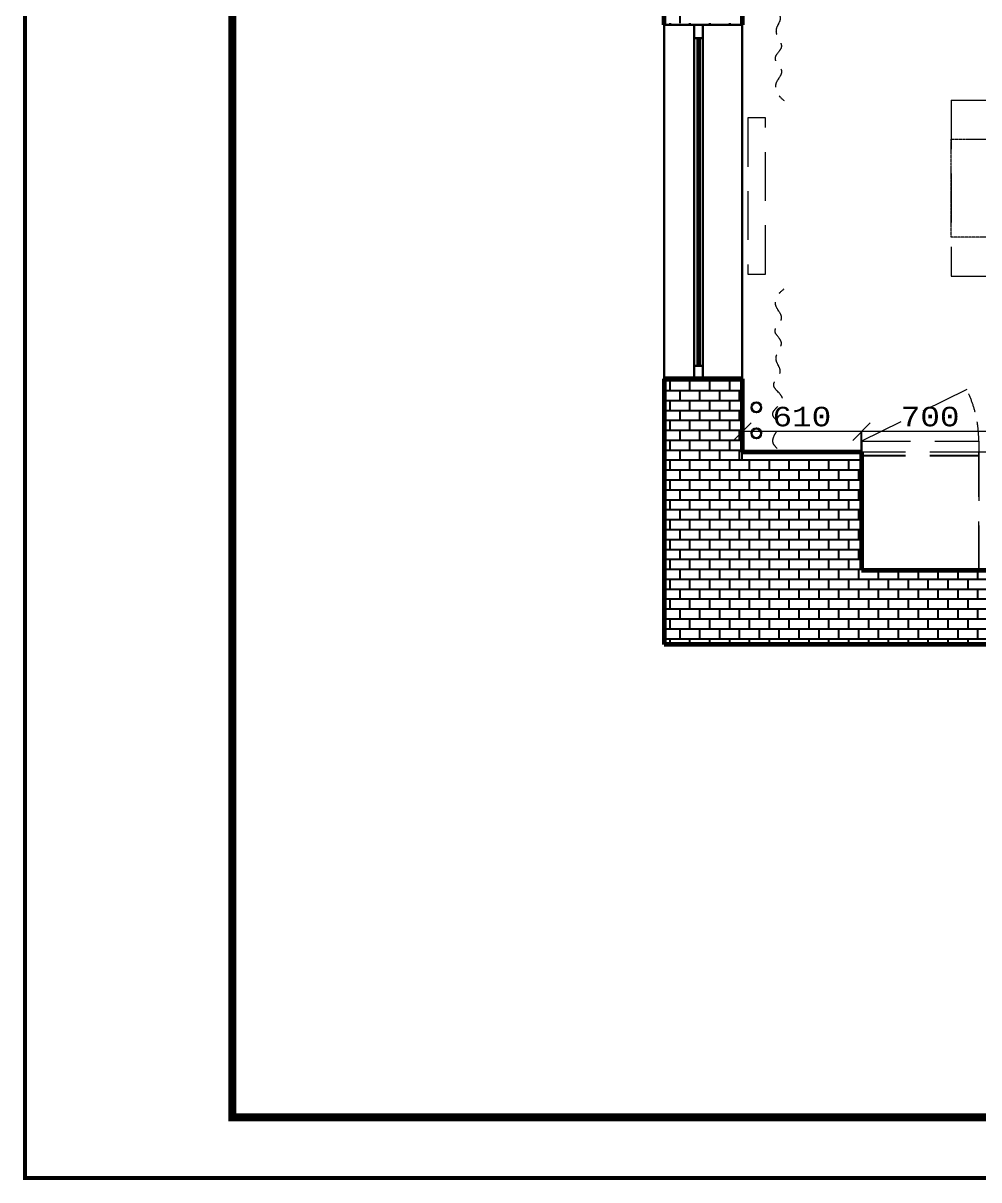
# Model space of a CAD drawing. Header units: millimetres. Extents: x 653176 to 972033, y 753746 to 925850.
# Drawn here: x 668444 to 673332, y 826453 to 832371 of the extents above; entities that cross this region are included whole.
import ezdxf

# ---------------------------------------------------------------- set-up
doc = ezdxf.new("R2010")
doc.units = ezdxf.units.MM
doc.header["$LTSCALE"] = 10
doc.linetypes.add('DASHDOTX2', pattern=[50.8, 25.4, -12.7, 0, -12.7])
doc.linetypes.add('DASHED', pattern=[0.75, 0.5, -0.25])
doc.layers.get('0').update_dxf_attribs({"color": 65, "lineweight": 25})
for name, color, linetype, lineweight in [('AL', 7, 'Continuous', 30), ('wall', 95, 'Continuous', 60), ('ОСИ', 75, 'DASHDOTX2', 0), ('размh150', 7, 'Continuous', 9), ('Стены', 7, 'Continuous', 25)]:
    doc.layers.add(name, color=color, linetype=linetype, lineweight=lineweight)
doc.styles.add('acd-studio', font='cour.ttf')
doc.dimstyles.new('у', dxfattribs={"dimtxt": 100, "dimasz": 90, "dimexe": 1, "dimexo": 1, "dimgap": 20, "dimtad": 1, "dimtoh": 1, "dimdec": 0, "dimrnd": 5, "dimtxsty": 'acd-studio', "dimblk": 'OBLIQUE', "dimcen": 2.5, "dimclrt": 256, "dimadec": 0, "dimazin": 0, "dimtfac": 1, "dimtdec": 0, "dimtmove": 0, "dimatfit": 3, "dimfxl": 1, "dimlwd": -1, "dimarcsym": 0})

# ---------------------------------------------------------------- blocks, each defined once
blk = doc.blocks.new('_Oblique')
at = {"color": 0, "linetype": 'ByBlock', "lineweight": -2}
blk.add_line((-0.5, -0.5), (0.5, 0.5), dxfattribs=at)
blk = doc.blocks.new('*D628')
at = {"layer": 'Defpoints', "color": 0, "lineweight": 90, "transparency": 16777216}
for p in [(672732.1, 830281.2), (672732.1, 829571.6), (673434.4, 829572.9)]:
    blk.add_point(p, dxfattribs=at)
at = {"layer": 'размh150', "color": 0, "lineweight": -2, "transparency": 16777216}
for p, q in [((672732.1, 829572.6), (672732.1, 830282.2)), ((673434.4, 829573.9), (673434.4, 830282.2))]:
    blk.add_line(p, q, dxfattribs=at)
at = {"layer": 'размh150', "color": 0, "transparency": 16777216}
blk.add_line((673434.4, 830281.2), (672732.1, 830281.2), dxfattribs=at)
at = {"layer": 'размh150', "color": 0, "transparency": 16777216, "xscale": 90, "yscale": 90, "zscale": 90, "rotation": 180}
blk.add_blockref('_Oblique', (672732.1, 830281.2), dxfattribs=at)
at = {"layer": 'размh150', "color": 0, "transparency": 16777216, "xscale": 90, "yscale": 90, "zscale": 90}
blk.add_blockref('_Oblique', (673434.4, 830281.2), dxfattribs=at)
at = {"layer": 'размh150', "transparency": 16777216, "insert": (673083.2, 830357.4), "char_height": 100, "attachment_point": 5, "style": 'acd-studio'}
blk.add_mtext('700', dxfattribs=at)
blk = doc.blocks.new('*D629')
at = {"layer": 'Defpoints', "color": 0, "lineweight": 90, "transparency": 16777216}
for p in [(672122.1, 830281.2), (672122.1, 830136.6), (672732.1, 830135.9)]:
    blk.add_point(p, dxfattribs=at)
at = {"layer": 'размh150', "color": 0, "lineweight": -2, "transparency": 16777216}
for p, q in [((672122.1, 830137.6), (672122.1, 830282.2)), ((672732.1, 830136.9), (672732.1, 830282.2))]:
    blk.add_line(p, q, dxfattribs=at)
at = {"layer": 'размh150', "color": 0, "transparency": 16777216}
blk.add_line((672732.1, 830281.2), (672122.1, 830281.2), dxfattribs=at)
at = {"layer": 'размh150', "color": 0, "transparency": 16777216, "xscale": 90, "yscale": 90, "zscale": 90, "rotation": 180}
blk.add_blockref('_Oblique', (672122.1, 830281.2), dxfattribs=at)
at = {"layer": 'размh150', "color": 0, "transparency": 16777216, "xscale": 90, "yscale": 90, "zscale": 90}
blk.add_blockref('_Oblique', (672732.1, 830281.2), dxfattribs=at)
at = {"layer": 'размh150', "transparency": 16777216, "insert": (672427.1, 830357.4), "char_height": 100, "attachment_point": 5, "style": 'acd-studio'}
blk.add_mtext('610', dxfattribs=at)

msp = doc.modelspace()

# ---------------------------------------------------------------- linework, layer by layer
at = {"layer": 'AL', "color": 7}
for p, q in [((672122.1, 832361.6), (671722.1, 832361.6)), ((671722.1, 830551.6), (671722.1, 832361.6)), ((671753, 832361.6), (671753, 832371.1)), ((671854.6, 832361.6), (671854.6, 832371.1)), ((671956.2, 832361.6), (671956.2, 832371.1)), ((672057.8, 832361.6), (672057.8, 832371.1)), ((672122.1, 830551.6), (672122.1, 832361.6)), ((672732.1, 830158.6), (672732.1, 830231.6)), ((672732.1, 830155.4), (672732.1, 830231.6)), ((672732.1, 830176.6), (672122.1, 830176.6)), ((672732.1, 829571.6), (672732.1, 830171.6)), ((672210.2, 830135.9), (672210.2, 830136.6)), ((672311.8, 830135.9), (672311.8, 830136.6)), ((672413.4, 830135.9), (672413.4, 830136.6)), ((672515, 830135.9), (672515, 830136.6)), ((672616.6, 830135.9), (672616.6, 830136.6)), ((672718.2, 830135.9), (672718.2, 830136.6)), ((672732.1, 830155.4), (672732.1, 829571.6)), ((672732.1, 830136.6), (672732.1, 829571.6)), ((672732.1, 829571.6), (673332.1, 829571.6)), ((672732.1, 829571.6), (673332.1, 829571.6)), ((673332.1, 829571.6), (673932.1, 829571.6))]:
    msp.add_line(p, q, dxfattribs=at)
at = {"layer": 'AL', "color": 7, "linetype": 'Continuous'}
for p, q in [((671921.1, 832361.6), (671876.6, 832361.6)), ((671876.6, 832361.6), (671876.6, 832295)), ((671921.1, 832295), (671921.1, 832361.6)), ((671876.6, 830561.6), (671876.6, 832295)), ((671876.6, 830628.3), (671876.6, 832295)), ((671876.6, 832295), (671921.1, 832295)), ((671892.5, 830618.3), (671892.5, 832295)), ((671892.5, 830618.3), (671892.5, 832295)), ((671905.2, 830618.3), (671905.2, 832295)), ((671905.2, 830618.3), (671905.2, 832295)), ((671921.1, 830618.3), (671921.1, 832295)), ((671921.1, 830618.3), (671921.1, 832295)), ((671876.6, 830551.6), (671876.6, 830618.3)), ((671876.6, 830618.3), (671921.1, 830618.3)), ((671876.6, 830618.3), (671921.1, 830618.3)), ((671876.6, 830551.6), (671876.6, 830618.3)), ((671921.1, 830618.3), (671921.1, 830551.6)), ((671921.1, 830618.3), (671921.1, 830551.6)), ((671921.1, 830551.6), (671876.6, 830551.6)), ((671921.1, 830551.6), (671876.6, 830551.6))]:
    msp.add_line(p, q, dxfattribs=at)
at = {"layer": 'AL', "color": 7, "lineweight": 50, "const_width": 20}
msp.add_lwpolyline([(668453.9, 841312.7), (689453.9, 841312.7), (689453.9, 826462.7), (668453.9, 826462.7), (668453.9, 841312.7)], dxfattribs=at)
for points in [[(669503.9, 841012.7), (689153.9, 841012.7), (689153.9, 826762.7), (669503.9, 826762.7)], [(669513.9, 841002.7), (689143.9, 841002.7), (689143.9, 826772.7), (669513.9, 826772.7)], [(669523.9, 840992.7), (689133.9, 840992.7), (689133.9, 826782.7), (669523.9, 826782.7)]]:
    msp.add_lwpolyline(points, close=True, dxfattribs=at)
at = {"layer": 'AL', "color": 7}
for centre in [(672194.6, 830404.9), (672194.6, 830272.5)]:
    msp.add_circle(centre, 25, dxfattribs=at)
at = {"layer": 'wall', "color": 7}
for p, q in [((671722.1, 832361.6), (671722.1, 833216.6)), ((672122.1, 832816.6), (672122.1, 832361.6)), ((672122.1, 830551.6), (671722.1, 830551.6)), ((671722.1, 830551.6), (671722.1, 829191.6)), ((672122.1, 830551.6), (672122.1, 830176.6)), ((672122.1, 830177.4), (672732.1, 830177.4)), ((672732.1, 830176.6), (672732.1, 829571.6)), ((672732.1, 829571.6), (678012.1, 829571.6)), ((678392.1, 829191.6), (671722.1, 829191.6))]:
    msp.add_line(p, q, dxfattribs=at)
at = {"layer": 'ОСИ', "color": 7, "linetype": 'DASHED', "ltscale": 50}
for p, q in [((673190.8, 831977.2), (674990.8, 831977.2)), ((673190.9, 831976.8), (673190.9, 831076.5)), ((672240.7, 831886.6), (672151.1, 831886.6)), ((672151.1, 831886.6), (672151.1, 831086.6)), ((672240.7, 831086.6), (672240.7, 831886.6)), ((672151.1, 831086.6), (672240.7, 831086.6)), ((673190.9, 831076.5), (674990.8, 831077.3)), ((673270.2, 830497), (672732.1, 830231.6)), ((672732.1, 830231.6), (673332.1, 830231.6)), ((672732.1, 830231.6), (673332.1, 830231.6)), ((673332.1, 830231.6), (673332.1, 830158.6)), ((673332.1, 830231.6), (673332.1, 830155.4)), ((673332.1, 830176.6), (672732.1, 830176.6)), ((673332.1, 830176.6), (673332.1, 829571.6)), ((673932.1, 830176.6), (673332.1, 830176.6)), ((673332.1, 829571.6), (673332.1, 830176.6)), ((673332.1, 830158.6), (672732.1, 830158.6)), ((673332.1, 830155.4), (672732.1, 830155.4)), ((673332.1, 830155.4), (672732.1, 830155.4)), ((673332.1, 829571.6), (673332.1, 830155.4))]:
    msp.add_line(p, q, dxfattribs=at)
at = {"layer": 'ОСИ', "color": 7, "linetype": 'DASHED', "ltscale": 0.1}
msp.add_lwpolyline([(673190.9, 831776.8), (676790.7, 831776.8), (676790.6, 831276.6), (673190.8, 831276.6)], close=True, dxfattribs=at)
at = {"layer": 'ОСИ', "color": 7, "linetype": 'DASHED', "ltscale": 20}
msp.add_arc((672732.1, 830231.6), 600, 0, 26.24956, dxfattribs=at)
for points in [[(672300, 832791.1), (672281.1, 832765.8), (672296.1, 832707.8), (672313.1, 832677), (672278.1, 832618.8), (672328.1, 832538.9), (672283.1, 832467.3), (672316.4, 832400.7), (672294.8, 832332.5), (672321.4, 832245.9), (672289.8, 832192.7), (672323.1, 832126.1), (672293.1, 832057.9), (672298.1, 832017.9), (672336.4, 831974.6)], [(672300, 830195.5), (672281.1, 830220.9), (672296.1, 830278.8), (672313.1, 830309.6), (672278.1, 830367.8), (672328.1, 830447.7), (672283.1, 830519.3), (672316.4, 830585.9), (672294.8, 830654.1), (672321.4, 830740.7), (672289.8, 830793.9), (672323.1, 830860.5), (672293.1, 830928.8), (672298.1, 830968.7), (672336.4, 831012)]]:
    msp.add_spline(points, degree=3, dxfattribs=at)
at = {"layer": 'Стены', "color": 7}
for p, q in [((671803.8, 832371.1), (671803.8, 832421.9)), ((671722.1, 830542.3), (672122.1, 830542.3)), ((671753, 830491.5), (671753, 830542.3)), ((671803.8, 830542.3), (671803.8, 830551.6)), ((671854.6, 830491.5), (671854.6, 830542.3)), ((671905.4, 830542.3), (671905.4, 830551.6)), ((671956.2, 830491.5), (671956.2, 830542.3)), ((672007, 830542.3), (672007, 830551.6)), ((672057.8, 830491.5), (672057.8, 830542.3)), ((672108.6, 830542.3), (672108.6, 830551.6)), ((671722.1, 830491.5), (672122.1, 830491.5)), ((671803.8, 830440.7), (671803.8, 830491.5)), ((671905.4, 830440.7), (671905.4, 830491.5)), ((672007, 830440.7), (672007, 830491.5)), ((672108.6, 830440.7), (672108.6, 830491.5)), ((671722.1, 830440.7), (672122.1, 830440.7)), ((671753, 830389.9), (671753, 830440.7)), ((671854.6, 830389.9), (671854.6, 830440.7)), ((671956.2, 830389.9), (671956.2, 830440.7)), ((672057.8, 830389.9), (672057.8, 830440.7)), ((671722.1, 830389.9), (672122.1, 830389.9)), ((671803.8, 830339.1), (671803.8, 830389.9)), ((671905.4, 830339.1), (671905.4, 830389.9)), ((672007, 830339.1), (672007, 830389.9)), ((672108.6, 830339.1), (672108.6, 830389.9)), ((671722.1, 830339.1), (672122.1, 830339.1)), ((671722.1, 830288.3), (672122.1, 830288.3)), ((671753, 830288.3), (671753, 830339.1)), ((671803.8, 830237.5), (671803.8, 830288.3)), ((671854.6, 830288.3), (671854.6, 830339.1)), ((671905.4, 830237.5), (671905.4, 830288.3)), ((671956.2, 830288.3), (671956.2, 830339.1)), ((672007, 830237.5), (672007, 830288.3)), ((672057.8, 830288.3), (672057.8, 830339.1)), ((672108.6, 830237.5), (672108.6, 830288.3)), ((671722.1, 830237.5), (672122.1, 830237.5)), ((671753, 830186.7), (671753, 830237.5)), ((671854.6, 830186.7), (671854.6, 830237.5)), ((671956.2, 830186.7), (671956.2, 830237.5)), ((672057.8, 830186.7), (672057.8, 830237.5)), ((671722.1, 830186.7), (672122.1, 830186.7)), ((671803.8, 830135.9), (671803.8, 830186.7)), ((671905.4, 830135.9), (671905.4, 830186.7)), ((672007, 830135.9), (672007, 830186.7)), ((672108.6, 830135.9), (672108.6, 830186.7)), ((671722.1, 830135.9), (672732.1, 830135.9)), ((671753, 830085.1), (671753, 830135.9)), ((671854.6, 830085.1), (671854.6, 830135.9)), ((671956.2, 830085.1), (671956.2, 830135.9)), ((672057.8, 830085.1), (672057.8, 830135.9)), ((672159.4, 830085.1), (672159.4, 830135.9)), ((672261, 830085.1), (672261, 830135.9)), ((672362.6, 830085.1), (672362.6, 830135.9)), ((672464.2, 830085.1), (672464.2, 830135.9)), ((672565.8, 830085.1), (672565.8, 830135.9)), ((672667.4, 830085.1), (672667.4, 830135.9)), ((671722.1, 830085.1), (672732.1, 830085.1)), ((671803.8, 830034.3), (671803.8, 830085.1)), ((671905.4, 830034.3), (671905.4, 830085.1)), ((672007, 830034.3), (672007, 830085.1)), ((672108.6, 830034.3), (672108.6, 830085.1)), ((672210.2, 830034.3), (672210.2, 830085.1)), ((672311.8, 830034.3), (672311.8, 830085.1)), ((672413.4, 830034.3), (672413.4, 830085.1)), ((672515, 830034.3), (672515, 830085.1)), ((672616.6, 830034.3), (672616.6, 830085.1)), ((672718.2, 830034.3), (672718.2, 830085.1)), ((671722.1, 830034.3), (672732.1, 830034.3)), ((671753, 829983.5), (671753, 830034.3)), ((671854.6, 829983.5), (671854.6, 830034.3)), ((671956.2, 829983.5), (671956.2, 830034.3)), ((672057.8, 829983.5), (672057.8, 830034.3)), ((672159.4, 829983.5), (672159.4, 830034.3)), ((672261, 829983.5), (672261, 830034.3)), ((672362.6, 829983.5), (672362.6, 830034.3)), ((672464.2, 829983.5), (672464.2, 830034.3)), ((672565.8, 829983.5), (672565.8, 830034.3)), ((672667.4, 829983.5), (672667.4, 830034.3)), ((671722.1, 829983.5), (672732.1, 829983.5)), ((671722.1, 829932.7), (672732.1, 829932.7)), ((671753, 829881.9), (671753, 829932.7)), ((671803.8, 829932.7), (671803.8, 829983.5)), ((671854.6, 829881.9), (671854.6, 829932.7)), ((671905.4, 829932.7), (671905.4, 829983.5)), ((671956.2, 829881.9), (671956.2, 829932.7)), ((672007, 829932.7), (672007, 829983.5)), ((672057.8, 829881.9), (672057.8, 829932.7)), ((672108.6, 829932.7), (672108.6, 829983.5)), ((672159.4, 829881.9), (672159.4, 829932.7)), ((672210.2, 829932.7), (672210.2, 829983.5)), ((672261, 829881.9), (672261, 829932.7)), ((672311.8, 829932.7), (672311.8, 829983.5)), ((672362.6, 829881.9), (672362.6, 829932.7)), ((672413.4, 829932.7), (672413.4, 829983.5)), ((672464.2, 829881.9), (672464.2, 829932.7)), ((672515, 829932.7), (672515, 829983.5)), ((672565.8, 829881.9), (672565.8, 829932.7)), ((672616.6, 829932.7), (672616.6, 829983.5)), ((672667.4, 829881.9), (672667.4, 829932.7)), ((672718.2, 829932.7), (672718.2, 829983.5)), ((671722.1, 829881.9), (672732.1, 829881.9)), ((671803.8, 829831.1), (671803.8, 829881.9)), ((671905.4, 829831.1), (671905.4, 829881.9)), ((672007, 829831.1), (672007, 829881.9)), ((672108.6, 829831.1), (672108.6, 829881.9)), ((672210.2, 829831.1), (672210.2, 829881.9)), ((672311.8, 829831.1), (672311.8, 829881.9)), ((672413.4, 829831.1), (672413.4, 829881.9)), ((672515, 829831.1), (672515, 829881.9)), ((672616.6, 829831.1), (672616.6, 829881.9)), ((672718.2, 829831.1), (672718.2, 829881.9)), ((671722.1, 829831.1), (672732.1, 829831.1)), ((671753, 829780.3), (671753, 829831.1)), ((671854.6, 829780.3), (671854.6, 829831.1)), ((671956.2, 829780.3), (671956.2, 829831.1)), ((672057.8, 829780.3), (672057.8, 829831.1)), ((672159.4, 829780.3), (672159.4, 829831.1)), ((672261, 829780.3), (672261, 829831.1)), ((672362.6, 829780.3), (672362.6, 829831.1)), ((672464.2, 829780.3), (672464.2, 829831.1)), ((672565.8, 829780.3), (672565.8, 829831.1)), ((672667.4, 829780.3), (672667.4, 829831.1)), ((671722.1, 829780.3), (672732.1, 829780.3)), ((671803.8, 829729.5), (671803.8, 829780.3)), ((671905.4, 829729.5), (671905.4, 829780.3)), ((672007, 829729.5), (672007, 829780.3)), ((672108.6, 829729.5), (672108.6, 829780.3)), ((672210.2, 829729.5), (672210.2, 829780.3)), ((672311.8, 829729.5), (672311.8, 829780.3)), ((672413.4, 829729.5), (672413.4, 829780.3)), ((672515, 829729.5), (672515, 829780.3)), ((672616.6, 829729.5), (672616.6, 829780.3)), ((672718.2, 829729.5), (672718.2, 829780.3)), ((671722.1, 829729.5), (672732.1, 829729.5)), ((671753, 829678.7), (671753, 829729.5)), ((671854.6, 829678.7), (671854.6, 829729.5)), ((671956.2, 829678.7), (671956.2, 829729.5)), ((672057.8, 829678.7), (672057.8, 829729.5)), ((672159.4, 829678.7), (672159.4, 829729.5)), ((672261, 829678.7), (672261, 829729.5)), ((672362.6, 829678.7), (672362.6, 829729.5)), ((672464.2, 829678.7), (672464.2, 829729.5)), ((672565.8, 829678.7), (672565.8, 829729.5)), ((672667.4, 829678.7), (672667.4, 829729.5)), ((671722.1, 829678.7), (672732.1, 829678.7)), ((671803.8, 829627.9), (671803.8, 829678.7)), ((671905.4, 829627.9), (671905.4, 829678.7)), ((672007, 829627.9), (672007, 829678.7)), ((672108.6, 829627.9), (672108.6, 829678.7)), ((672210.2, 829627.9), (672210.2, 829678.7)), ((672311.8, 829627.9), (672311.8, 829678.7)), ((672413.4, 829627.9), (672413.4, 829678.7)), ((672515, 829627.9), (672515, 829678.7)), ((672616.6, 829627.9), (672616.6, 829678.7)), ((672718.2, 829627.9), (672718.2, 829678.7)), ((671722.1, 829627.9), (672732.1, 829627.9)), ((671722.1, 829577.1), (672732.1, 829577.1)), ((671753, 829577.1), (671753, 829627.9)), ((671803.8, 829526.3), (671803.8, 829577.1)), ((671854.6, 829577.1), (671854.6, 829627.9)), ((671905.4, 829526.3), (671905.4, 829577.1)), ((671956.2, 829577.1), (671956.2, 829627.9)), ((672007, 829526.3), (672007, 829577.1)), ((672057.8, 829577.1), (672057.8, 829627.9)), ((672108.6, 829526.3), (672108.6, 829577.1)), ((672159.4, 829577.1), (672159.4, 829627.9)), ((672210.2, 829526.3), (672210.2, 829577.1)), ((672261, 829577.1), (672261, 829627.9)), ((672311.8, 829526.3), (672311.8, 829577.1)), ((672362.6, 829577.1), (672362.6, 829627.9)), ((672413.4, 829526.3), (672413.4, 829577.1)), ((672464.2, 829577.1), (672464.2, 829627.9)), ((672515, 829526.3), (672515, 829577.1)), ((672565.8, 829577.1), (672565.8, 829627.9)), ((672616.6, 829526.3), (672616.6, 829577.1)), ((672667.4, 829577.1), (672667.4, 829627.9)), ((672718.2, 829526.3), (672718.2, 829577.1)), ((671722.1, 829526.3), (678392.1, 829526.3)), ((671753, 829475.5), (671753, 829526.3)), ((671854.6, 829475.5), (671854.6, 829526.3)), ((671956.2, 829475.5), (671956.2, 829526.3)), ((672057.8, 829475.5), (672057.8, 829526.3)), ((672159.4, 829475.5), (672159.4, 829526.3)), ((672261, 829475.5), (672261, 829526.3)), ((672362.6, 829475.5), (672362.6, 829526.3)), ((672464.2, 829475.5), (672464.2, 829526.3)), ((672565.8, 829475.5), (672565.8, 829526.3)), ((672667.4, 829475.5), (672667.4, 829526.3)), ((672769, 829475.5), (672769, 829526.3)), ((672819.8, 829526.3), (672819.8, 829571.6)), ((672870.6, 829475.5), (672870.6, 829526.3)), ((672921.4, 829526.3), (672921.4, 829571.6)), ((672972.2, 829475.5), (672972.2, 829526.3)), ((673023, 829526.3), (673023, 829571.6)), ((673073.8, 829475.5), (673073.8, 829526.3)), ((673124.6, 829526.3), (673124.6, 829571.6)), ((673175.4, 829475.5), (673175.4, 829526.3)), ((673226.2, 829526.3), (673226.2, 829571.6)), ((673277, 829475.5), (673277, 829526.3)), ((673327.8, 829526.3), (673327.8, 829571.6)), ((671722.1, 829475.5), (678392.1, 829475.5)), ((671803.8, 829424.7), (671803.8, 829475.5)), ((671905.4, 829424.7), (671905.4, 829475.5)), ((672007, 829424.7), (672007, 829475.5)), ((672108.6, 829424.7), (672108.6, 829475.5)), ((672210.2, 829424.7), (672210.2, 829475.5)), ((672311.8, 829424.7), (672311.8, 829475.5)), ((672413.4, 829424.7), (672413.4, 829475.5)), ((672515, 829424.7), (672515, 829475.5)), ((672616.6, 829424.7), (672616.6, 829475.5)), ((672718.2, 829424.7), (672718.2, 829475.5)), ((672819.8, 829424.7), (672819.8, 829475.5)), ((672921.4, 829424.7), (672921.4, 829475.5)), ((673023, 829424.7), (673023, 829475.5)), ((673124.6, 829424.7), (673124.6, 829475.5)), ((673226.2, 829424.7), (673226.2, 829475.5)), ((673327.8, 829424.7), (673327.8, 829475.5)), ((671722.1, 829424.7), (678392.1, 829424.7)), ((671753, 829373.9), (671753, 829424.7)), ((671854.6, 829373.9), (671854.6, 829424.7)), ((671956.2, 829373.9), (671956.2, 829424.7)), ((672057.8, 829373.9), (672057.8, 829424.7)), ((672159.4, 829373.9), (672159.4, 829424.7)), ((672261, 829373.9), (672261, 829424.7)), ((672362.6, 829373.9), (672362.6, 829424.7)), ((672464.2, 829373.9), (672464.2, 829424.7)), ((672565.8, 829373.9), (672565.8, 829424.7)), ((672667.4, 829373.9), (672667.4, 829424.7)), ((672769, 829373.9), (672769, 829424.7)), ((672870.6, 829373.9), (672870.6, 829424.7)), ((672972.2, 829373.9), (672972.2, 829424.7)), ((673073.8, 829373.9), (673073.8, 829424.7)), ((673175.4, 829373.9), (673175.4, 829424.7)), ((673277, 829373.9), (673277, 829424.7)), ((671722.1, 829373.9), (678392.1, 829373.9)), ((671803.8, 829323.1), (671803.8, 829373.9)), ((671905.4, 829323.1), (671905.4, 829373.9)), ((672007, 829323.1), (672007, 829373.9)), ((672108.6, 829323.1), (672108.6, 829373.9)), ((672210.2, 829323.1), (672210.2, 829373.9)), ((672311.8, 829323.1), (672311.8, 829373.9)), ((672413.4, 829323.1), (672413.4, 829373.9)), ((672515, 829323.1), (672515, 829373.9)), ((672616.6, 829323.1), (672616.6, 829373.9)), ((672718.2, 829323.1), (672718.2, 829373.9)), ((672819.8, 829323.1), (672819.8, 829373.9)), ((672921.4, 829323.1), (672921.4, 829373.9)), ((673023, 829323.1), (673023, 829373.9)), ((673124.6, 829323.1), (673124.6, 829373.9)), ((673226.2, 829323.1), (673226.2, 829373.9)), ((673327.8, 829323.1), (673327.8, 829373.9)), ((671722.1, 829323.1), (678392.1, 829323.1)), ((671753, 829272.3), (671753, 829323.1)), ((671854.6, 829272.3), (671854.6, 829323.1)), ((671956.2, 829272.3), (671956.2, 829323.1)), ((672057.8, 829272.3), (672057.8, 829323.1)), ((672159.4, 829272.3), (672159.4, 829323.1)), ((672261, 829272.3), (672261, 829323.1)), ((672362.6, 829272.3), (672362.6, 829323.1)), ((672464.2, 829272.3), (672464.2, 829323.1)), ((672565.8, 829272.3), (672565.8, 829323.1)), ((672667.4, 829272.3), (672667.4, 829323.1)), ((672769, 829272.3), (672769, 829323.1)), ((672870.6, 829272.3), (672870.6, 829323.1)), ((672972.2, 829272.3), (672972.2, 829323.1)), ((673073.8, 829272.3), (673073.8, 829323.1)), ((673175.4, 829272.3), (673175.4, 829323.1)), ((673277, 829272.3), (673277, 829323.1)), ((671722.1, 829272.3), (678392.1, 829272.3)), ((671722.1, 829221.5), (678392.1, 829221.5)), ((671753, 829191.6), (671753, 829221.5)), ((671803.8, 829221.5), (671803.8, 829272.3)), ((671854.6, 829191.6), (671854.6, 829221.5)), ((671905.4, 829221.5), (671905.4, 829272.3)), ((671956.2, 829191.6), (671956.2, 829221.5)), ((672007, 829221.5), (672007, 829272.3)), ((672057.8, 829191.6), (672057.8, 829221.5)), ((672108.6, 829221.5), (672108.6, 829272.3)), ((672159.4, 829191.6), (672159.4, 829221.5)), ((672210.2, 829221.5), (672210.2, 829272.3)), ((672261, 829191.6), (672261, 829221.5)), ((672311.8, 829221.5), (672311.8, 829272.3)), ((672362.6, 829191.6), (672362.6, 829221.5)), ((672413.4, 829221.5), (672413.4, 829272.3)), ((672464.2, 829191.6), (672464.2, 829221.5)), ((672515, 829221.5), (672515, 829272.3)), ((672565.8, 829191.6), (672565.8, 829221.5)), ((672616.6, 829221.5), (672616.6, 829272.3)), ((672667.4, 829191.6), (672667.4, 829221.5)), ((672718.2, 829221.5), (672718.2, 829272.3)), ((672769, 829191.6), (672769, 829221.5)), ((672819.8, 829221.5), (672819.8, 829272.3)), ((672870.6, 829191.6), (672870.6, 829221.5)), ((672921.4, 829221.5), (672921.4, 829272.3)), ((672972.2, 829191.6), (672972.2, 829221.5)), ((673023, 829221.5), (673023, 829272.3)), ((673073.8, 829191.6), (673073.8, 829221.5)), ((673124.6, 829221.5), (673124.6, 829272.3)), ((673175.4, 829191.6), (673175.4, 829221.5)), ((673226.2, 829221.5), (673226.2, 829272.3)), ((673277, 829191.6), (673277, 829221.5)), ((673327.8, 829221.5), (673327.8, 829272.3))]:
    msp.add_line(p, q, dxfattribs=at)

# ---------------------------------------------------------------- dimensions: what is measured, and where the dimension line sits
at = {"layer": 'размh150', "color": 7}
for base, p1, p2, picture, middle in [((672122.1, 830281.2), (672732.1, 830135.9), (672122.1, 830136.6), '*D629', (672427.1, 830357.4)), ((672732.1, 830281.2), (673434.4, 829572.9), (672732.1, 829571.6), '*D628', (673083.2, 830357.4))]:
    dim = msp.add_linear_dim(base=base, p1=p1, p2=p2, dimstyle='у', dxfattribs=at)
    dim.commit()
    dim.dimension.update_dxf_attribs({"geometry": picture, "text_midpoint": middle})

doc.saveas('drawing.dxf')
